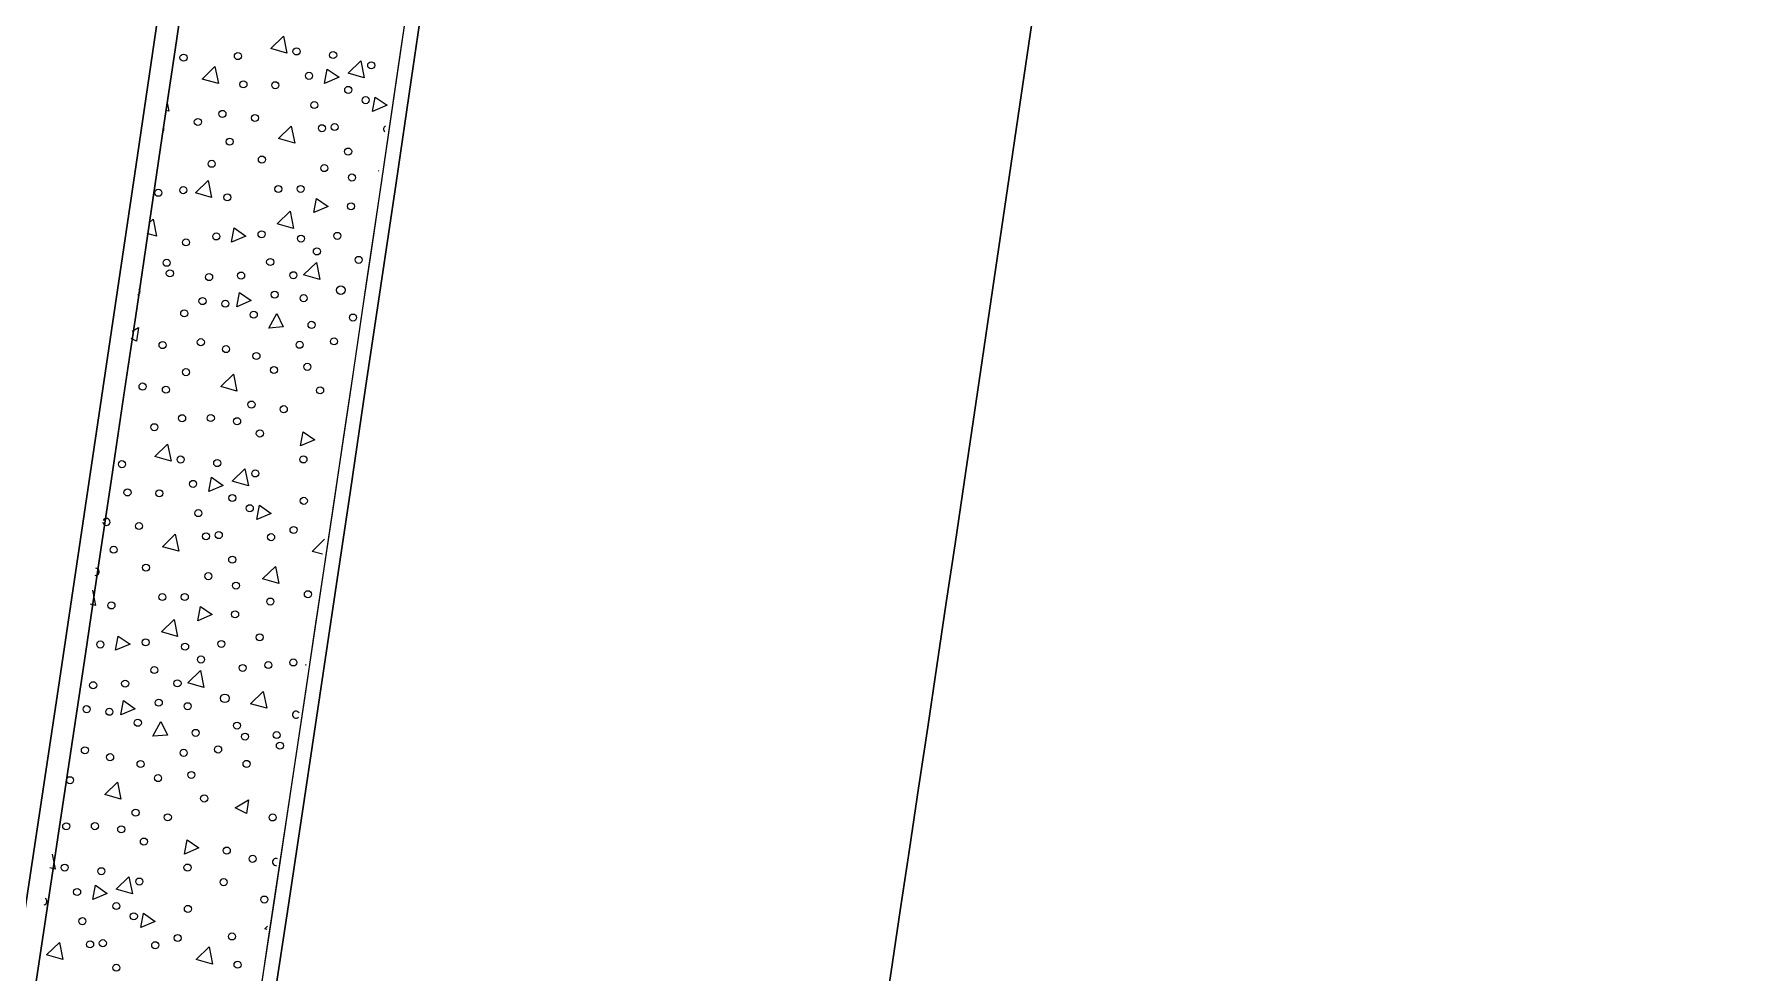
# Model space of a CAD drawing. Extents: x 2536801 to 2538856, y 7112140 to 7131569.
# Drawn here: x 2537859 to 2537937.7, y 7115377.3 to 7115420.6 of the extents above; entities that cross this region are included whole.
import ezdxf

# ---------------------------------------------------------------- set-up
doc = ezdxf.new("R2010")
doc.units = 0
doc.header["$LTSCALE"] = 100
doc.header["$MEASUREMENT"] = 0
for name, color, linetype, lineweight in [('D_BOC_FR', 3, 'Continuous', 13), ('D_CTB_1', 2, 'Continuous', 0), ('D_EOS_FR', 3, 'Continuous', 30), ('D_EOS_ML', 7, 'Continuous', 30), ('D_EOT_ML', 7, 'Continuous', 13), ('D_FOC_FR', 3, 'Continuous', 30), ('D_RIPRAP_1', 7, 'Continuous', 0)]:
    doc.layers.add(name, color=color, linetype=linetype, lineweight=lineweight)

msp = doc.modelspace()

# ---------------------------------------------------------------- linework, layer by layer
at = {"layer": 'D_BOC_FR', "lineweight": 0}
msp.add_arc((2526379.38, 7117111.101), 11620.333, 349.2009927, 352.9712134, dxfattribs=at)
at = {"layer": 'D_CTB_1', "linetype": 'Continuous', "lineweight": 0, "ltscale": 0.025}
msp.add_arc((2526379.38, 7117111.101), 11610, 347.8430521, 352.937674, dxfattribs=at)
at = {"layer": 'D_EOS_FR'}
msp.add_arc((2526379.38, 7117111.101), 11649, 349.3763717, 352.9712134, dxfattribs=at)
at = {"layer": 'D_EOS_ML'}
for radius, start in [(11515, 347.8429352), (11609, 347.8430521)]:
    msp.add_arc((2526379.38, 7117111.101), radius, start, 358.1750746, dxfattribs=at)
at = {"layer": 'D_EOT_ML'}
for radius, start in [(11527, 347.8429352), (11599, 347.8430379)]:
    msp.add_arc((2526379.38, 7117111.101), radius, start, 358.1750746, dxfattribs=at)
at = {"layer": 'D_FOC_FR'}
msp.add_arc((2526379.38, 7117111.101), 11621, 349.948329, 352.9712134, dxfattribs=at)
at = {"layer": 'D_RIPRAP_1', "color": 7, "linetype": 'Continuous', "lineweight": 0}
for p, q in [((2537863.571, 7115406.912), (2537863.852, 7115407.076)), ((2537863.852, 7115407.076), (2537863.765, 7115406.45)), ((2537863.765, 7115406.45), (2537863.519, 7115406.572)), ((2537868.318, 7115384.89), (2537868.937, 7115385.253)), ((2537868.85, 7115384.627), (2537868.318, 7115384.89)), ((2537868.937, 7115385.253), (2537868.85, 7115384.627))]:
    msp.add_line(p, q, dxfattribs=at)
at = {"layer": 'D_RIPRAP_1', "color": 7, "linetype": 'Continuous', "lineweight": 0, "flags": 128}
for points in [[(2537870.718, 7115419.762), (2537869.97, 7115419.975), (2537870.559, 7115420.548)], [(2537874.292, 7115418.618), (2537873.543, 7115418.831), (2537874.132, 7115419.403)], [(2537867.549, 7115418.347), (2537866.8, 7115418.559), (2537867.389, 7115419.132)], [(2537872.459, 7115418.359), (2537872.58, 7115419.019), (2537873.123, 7115418.64)], [(2537874.677, 7115417.063), (2537874.798, 7115417.723), (2537875.341, 7115417.345)], [(2537871.075, 7115415.594), (2537870.326, 7115415.807), (2537870.915, 7115416.38)], [(2537867.234, 7115413.088), (2537866.485, 7115413.301), (2537867.074, 7115413.874)], [(2537871.957, 7115412.385), (2537872.078, 7115413.045), (2537872.621, 7115412.666)], [(2537871.02, 7115411.661), (2537870.271, 7115411.874), (2537870.86, 7115412.447)], [(2537868.157, 7115411.019), (2537868.278, 7115411.679), (2537868.821, 7115411.3)], [(2537872.235, 7115409.303), (2537871.487, 7115409.516), (2537872.076, 7115410.089)], [(2537868.399, 7115408.038), (2537868.52, 7115408.698), (2537869.064, 7115408.319)], [(2537870.546, 7115407.103), (2537869.879, 7115407.045), (2537870.253, 7115407.725)], [(2537868.403, 7115404.142), (2537867.655, 7115404.355), (2537868.244, 7115404.928)], [(2537871.339, 7115401.605), (2537871.46, 7115402.265), (2537872.004, 7115401.886)], [(2537865.361, 7115400.907), (2537864.612, 7115401.119), (2537865.201, 7115401.692)], [(2537868.934, 7115399.762), (2537868.186, 7115399.975), (2537868.775, 7115400.548)], [(2537867.102, 7115399.503), (2537867.223, 7115400.163), (2537867.766, 7115399.785)], [(2537869.32, 7115398.208), (2537869.441, 7115398.868), (2537869.984, 7115398.489)], [(2537865.717, 7115396.738), (2537864.969, 7115396.951), (2537865.558, 7115397.524)], [(2537870.341, 7115395.246), (2537869.593, 7115395.458), (2537870.182, 7115396.031)], [(2537866.6, 7115393.529), (2537866.721, 7115394.189), (2537867.264, 7115393.81)], [(2537865.662, 7115392.806), (2537864.914, 7115393.018), (2537865.503, 7115393.591)], [(2537862.8, 7115392.164), (2537862.921, 7115392.824), (2537863.464, 7115392.445)], [(2537866.878, 7115390.448), (2537866.13, 7115390.66), (2537866.719, 7115391.233)], [(2537869.781, 7115389.482), (2537869.032, 7115389.694), (2537869.621, 7115390.267)], [(2537863.042, 7115389.182), (2537863.163, 7115389.842), (2537863.706, 7115389.463)], [(2537865.189, 7115388.248), (2537864.521, 7115388.19), (2537864.895, 7115388.869)], [(2537863.046, 7115385.287), (2537862.297, 7115385.499), (2537862.886, 7115386.072)], [(2537865.982, 7115382.749), (2537866.103, 7115383.41), (2537866.646, 7115383.031)], [(2537863.577, 7115380.907), (2537862.828, 7115381.119), (2537863.417, 7115381.692)], [(2537861.744, 7115380.648), (2537861.865, 7115381.308), (2537862.408, 7115380.929)], [(2537863.963, 7115379.352), (2537864.084, 7115380.012), (2537864.627, 7115379.633)], [(2537860.36, 7115377.883), (2537859.611, 7115378.095), (2537860.2, 7115378.668)], [(2537867.277, 7115377.668), (2537866.528, 7115377.881), (2537867.117, 7115378.454)]]:
    msp.add_lwpolyline(points, close=True, dxfattribs=at)
for points in [[(2537865.176, 7115417.461), (2537865.256, 7115417.068), (2537865.126, 7115417.105)], [(2537874.965, 7115414.31), (2537874.95, 7115414.314), (2537874.969, 7115414.332)], [(2537864.336, 7115411.896), (2537864.536, 7115412.09), (2537864.695, 7115411.304), (2537864.264, 7115411.427)], [(2537872.355, 7115396.603), (2537871.886, 7115396.736), (2537872.456, 7115397.291)], [(2537861.733, 7115394.938), (2537861.876, 7115394.233), (2537861.635, 7115394.301)], [(2537871.598, 7115391.471), (2537871.57, 7115391.478), (2537871.604, 7115391.511)], [(2537859.862, 7115382.748), (2537860.003, 7115382.051), (2537859.765, 7115382.118)], [(2537869.798, 7115379.268), (2537869.698, 7115379.296), (2537869.82, 7115379.416)]]:
    msp.add_lwpolyline(points, dxfattribs=at)
at = {"layer": 'D_RIPRAP_1', "color": 7, "linetype": 'Continuous', "lineweight": 0}
for centre, radius in [((2537871.159, 7115419.835), 0.163), ((2537865.937, 7115419.547), 0.163), ((2537868.449, 7115419.619), 0.163), ((2537872.852, 7115419.668), 0.163), ((2537874.61, 7115419.191), 0.163), ((2537868.706, 7115418.313), 0.163), ((2537870.177, 7115418.274), 0.163), ((2537871.735, 7115418.708), 0.163), ((2537873.548, 7115418.058), 0.163), ((2537874.355, 7115417.583), 0.163), ((2537867.736, 7115416.948), 0.163), ((2537869.237, 7115416.761), 0.163), ((2537871.979, 7115417.358), 0.163), ((2537866.599, 7115416.577), 0.163), ((2537872.334, 7115416.286), 0.163), ((2537872.923, 7115416.341), 0.163), ((2537868.066, 7115415.667), 0.163), ((2537873.545, 7115415.208), 0.163), ((2537867.237, 7115414.645), 0.163), ((2537869.558, 7115414.838), 0.163), ((2537872.441, 7115414.445), 0.163), ((2537873.72, 7115414.009), 0.163), ((2537864.771, 7115413.304), 0.163), ((2537865.926, 7115413.425), 0.163), ((2537867.965, 7115413.093), 0.163), ((2537870.318, 7115413.478), 0.163), ((2537871.352, 7115413.482), 0.163), ((2537873.679, 7115412.679), 0.163), ((2537867.451, 7115411.286), 0.163), ((2537869.542, 7115411.387), 0.163), ((2537871.367, 7115411.186), 0.163), ((2537873.045, 7115411.312), 0.163), ((2537866.049, 7115411.011), 0.163), ((2537872.101, 7115410.593), 0.163), ((2537865.157, 7115410.069), 0.163), ((2537869.942, 7115410.107), 0.163), ((2537874.03, 7115410.203), 0.163), ((2537865.305, 7115409.58), 0.163), ((2537867.119, 7115409.406), 0.163), ((2537868.597, 7115409.48), 0.163), ((2537871.015, 7115409.494), 0.163), ((2537873.205, 7115408.799), 0.199), ((2537866.815, 7115408.299), 0.163), ((2537867.868, 7115408.178), 0.163), ((2537870.149, 7115408.597), 0.163), ((2537871.488, 7115408.435), 0.163), ((2537865.969, 7115407.73), 0.163), ((2537869.183, 7115407.669), 0.163), ((2537873.768, 7115407.539), 0.163), ((2537871.855, 7115407.201), 0.163), ((2537864.968, 7115406.264), 0.163), ((2537866.737, 7115406.4), 0.163), ((2537867.902, 7115406.081), 0.163), ((2537869.308, 7115405.763), 0.163), ((2537871.302, 7115406.281), 0.163), ((2537872.893, 7115406.436), 0.163), ((2537866.05, 7115405.015), 0.163), ((2537870.118, 7115405.115), 0.163), ((2537871.659, 7115405.261), 0.163), ((2537864.044, 7115404.352), 0.163), ((2537865.123, 7115404.203), 0.163), ((2537872.25, 7115404.172), 0.163), ((2537869.078, 7115403.518), 0.163), ((2537865.872, 7115402.888), 0.163), ((2537867.198, 7115402.894), 0.163), ((2537868.414, 7115402.748), 0.163), ((2537870.569, 7115403.305), 0.163), ((2537864.587, 7115402.47), 0.163), ((2537869.464, 7115402.182), 0.163), ((2537865.801, 7115400.979), 0.163), ((2537871.478, 7115400.981), 0.163), ((2537863.091, 7115400.763), 0.163), ((2537867.494, 7115400.812), 0.163), ((2537869.253, 7115400.335), 0.163), ((2537863.348, 7115399.457), 0.163), ((2537864.819, 7115399.418), 0.163), ((2537866.377, 7115399.853), 0.163), ((2537868.191, 7115399.202), 0.163), ((2537868.998, 7115398.728), 0.163), ((2537871.496, 7115399.07), 0.163), ((2537863.88, 7115397.905), 0.163), ((2537866.622, 7115398.502), 0.163), ((2537866.976, 7115397.431), 0.163), ((2537867.566, 7115397.486), 0.163), ((2537869.986, 7115397.391), 0.163), ((2537871.023, 7115397.724), 0.163), ((2537862.709, 7115396.811), 0.163), ((2537868.188, 7115396.352), 0.163), ((2537864.201, 7115395.982), 0.163), ((2537867.083, 7115395.589), 0.163), ((2537868.363, 7115395.153), 0.163), ((2537871.684, 7115394.754), 0.163), ((2537862.607, 7115394.237), 0.163), ((2537864.96, 7115394.623), 0.163), ((2537865.995, 7115394.626), 0.163), ((2537869.95, 7115394.417), 0.163), ((2537868.322, 7115393.824), 0.163), ((2537862.094, 7115392.431), 0.163), ((2537864.185, 7115392.531), 0.163), ((2537866.01, 7115392.331), 0.163), ((2537867.688, 7115392.457), 0.163), ((2537869.457, 7115392.763), 0.163), ((2537866.744, 7115391.738), 0.163), ((2537871.011, 7115391.602), 0.163), ((2537864.584, 7115391.251), 0.163), ((2537868.672, 7115391.348), 0.163), ((2537869.856, 7115391.481), 0.163), ((2537861.761, 7115390.55), 0.163), ((2537863.24, 7115390.625), 0.163), ((2537865.658, 7115390.638), 0.163), ((2537867.847, 7115389.944), 0.199), ((2537861.457, 7115389.443), 0.163), ((2537862.51, 7115389.323), 0.163), ((2537864.792, 7115389.741), 0.163), ((2537866.13, 7115389.579), 0.163), ((2537863.825, 7115388.814), 0.163), ((2537868.41, 7115388.684), 0.163), ((2537866.497, 7115388.346), 0.163), ((2537868.781, 7115388.175), 0.163), ((2537870.243, 7115388.246), 0.163), ((2537870.391, 7115387.757), 0.163), ((2537861.379, 7115387.544), 0.163), ((2537862.544, 7115387.225), 0.163), ((2537863.951, 7115386.907), 0.163), ((2537865.945, 7115387.426), 0.163), ((2537867.536, 7115387.581), 0.163), ((2537868.849, 7115386.914), 0.163), ((2537860.692, 7115386.159), 0.163), ((2537864.761, 7115386.259), 0.163), ((2537866.301, 7115386.405), 0.163), ((2537866.892, 7115385.316), 0.163), ((2537863.721, 7115384.662), 0.163), ((2537865.211, 7115384.449), 0.163), ((2537870.053, 7115384.441), 0.163), ((2537860.515, 7115384.033), 0.163), ((2537861.841, 7115384.038), 0.163), ((2537863.057, 7115383.892), 0.163), ((2537864.106, 7115383.326), 0.163), ((2537867.937, 7115382.911), 0.163), ((2537860.444, 7115382.123), 0.163), ((2537866.121, 7115382.126), 0.163), ((2537869.13, 7115382.529), 0.163), ((2537862.137, 7115381.956), 0.163), ((2537863.895, 7115381.479), 0.163), ((2537867.792, 7115381.449), 0.163), ((2537861.02, 7115380.997), 0.163), ((2537869.672, 7115380.647), 0.163), ((2537862.833, 7115380.346), 0.163), ((2537863.64, 7115379.872), 0.163), ((2537866.139, 7115380.214), 0.163), ((2537861.264, 7115379.647), 0.163), ((2537868.177, 7115378.941), 0.163), ((2537861.619, 7115378.575), 0.163), ((2537862.208, 7115378.63), 0.163), ((2537864.629, 7115378.535), 0.163), ((2537865.665, 7115378.868), 0.163), ((2537862.83, 7115377.497), 0.163), ((2537868.433, 7115377.635), 0.163)]:
    msp.add_circle(centre, radius, dxfattribs=at)
at = {"layer": 'D_RIPRAP_1', "color": 7, "lineweight": 0}
msp.add_arc((2526379.38, 7117111.101), 11620.333, 349.948329, 352.9712134, dxfattribs=at)
at = {"layer": 'D_RIPRAP_1', "color": 7, "lineweight": 0, "extrusion": (0, 0, -1)}
msp.add_arc((-2526379.38, 7117111.101), 11610, 187.062326, 192.1569465, dxfattribs=at)
at = {"layer": 'D_RIPRAP_1', "color": 7, "linetype": 'Continuous', "lineweight": 0}
for centre, start, end in [((2537864.865, 7115416.24), 318.34939, 24.56729), ((2537875.343, 7115416.246), 115.7435, 227.48113), ((2537863.764, 7115408.737), 293.20196, 49.34393), ((2537862.378, 7115398.093), 184.3169, 158.229), ((2537861.88, 7115395.789), 255.77917, 86.76673), ((2537871.134, 7115389.189), 31.0846, 312.14002), ((2537870.208, 7115382.38), 64.18348, 279.04115), ((2537859.462, 7115380.562), 284.27908, 58.26682)]:
    msp.add_arc(centre, 0.163, start, end, dxfattribs=at)

doc.saveas('drawing.dxf')
